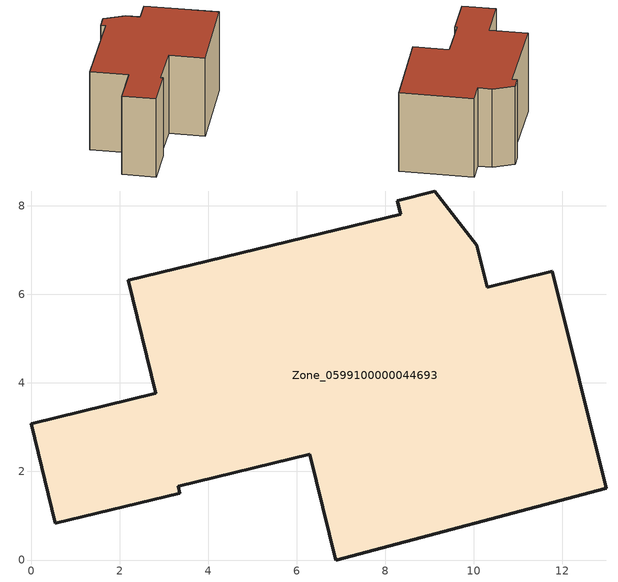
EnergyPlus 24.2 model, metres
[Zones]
Zone_0599100000044693
 floor ground (C_G): 10.31,6.16 11.77,6.52 13,1.62 6.88,0 6.3,2.39 3.32,1.67 3.36,1.51 0.55,0.83 0,3.08 2.82,3.77 2.2,6.32 8.35,7.81 8.27,8.12 9.12,8.34 10.07,7.11 z0
 wall outside (C_F): 3.36,1.51 3.32,1.67 6.3,2.39 6.88,0 13,1.62 11.77,6.52 10.31,6.16 10.07,7.11 9.12,8.34 8.27,8.12 8.35,7.81 2.2,6.32 2.82,3.77 0,3.08 0.55,0.83 3.36,1.51 z0:5.93
 roof outside (C_R): 10.07,7.11 9.12,8.34 8.27,8.12 8.35,7.81 2.2,6.32 2.82,3.77 0,3.08 0.55,0.83 3.36,1.51 3.32,1.67 6.3,2.39 6.88,0 13,1.62 11.77,6.52 10.31,6.16 z5.93
[BUILDING]
Pand.0599100000044693: North Axis=0; Terrain=City; Loads Convergence Tolerance Value=0.04; Temperature Convergence Tolerance Value=0.4; Solar Distribution=FullExterior; Maximum Number of Warmup Days=25; Minimum Number of Warmup Days=1
[Site:Location]
Rotterdam.The.Hague.AP_ZH_NLD Design_Conditions: Latitude=51.96; Longitude=4.45; Time Zone=1; Elevation=-4.5
[SITE:GROUNDTEMPERATURE:BUILDINGSURFACE]
18, 18, 18, 18, 18, 18, 18, 18, 18, 18, 18, 18
[MATERIAL] Thermal Absorptance=0.9; Solar Absorptance=0.7; Visible Absorptance=0.7
Name | Roughness | Thickness | Conductivity | Density | Specific Heat
G.TI.1965-1974 | MediumSmooth | 0.15 | 0.882353 | 540 | 1210
F.TI.1965-1974 | Rough | 0.3 | 0.697674 | 1920 | 840
R.TI.1965-1974 | MediumRough | 0.2 | 0.232558 | 1500 | 1000
[CONSTRUCTION]
C_G: G.TI.1965-1974
C_F: F.TI.1965-1974
C_R: R.TI.1965-1974
[ZONE]
Zone_0599100000044693: Type=1; Multiplier=1; Ceiling Height=Autocalculate; Volume=Autocalculate; Floor Area=autocalculate; Part of Total Floor Area=Yes
[ZONEINFILTRATION:DESIGNFLOWRATE]
Infil_Zone_0599100000044693: Zone or ZoneList or Space or SpaceList=Zone_0599100000044693; Schedule=AlwaysOn; Design Flow Rate Calculation Method=Flow/Area; Flow Rate per Floor Area=0.003; Constant Term Coefficient=1; Temperature Term Coefficient=0; Velocity Term Coefficient=0; Velocity Squared Term Coefficient=0
[HVACTEMPLATE:ZONE:IDEALLOADSAIRSYSTEM]
Zone_0599100000044693: Maximum Heating Supply Air Temperature=50; Minimum Cooling Supply Air Temperature=13; Maximum Heating Supply Air Humidity Ratio=0.0156; Minimum Cooling Supply Air Humidity Ratio=0.0077; Heating Limit=NoLimit; Cooling Limit=NoLimit; Dehumidification Control Type=ConstantSensibleHeatRatio; Cooling Sensible Heat Ratio=0.7; Dehumidification Setpoint=60; Humidification Control Type=None; Humidification Setpoint=30; Outdoor Air Method=None; Outdoor Air Flow Rate per Person=0.00944; Outdoor Air Flow Rate per Zone Floor Area=0; Outdoor Air Flow Rate per Zone=0; Demand Controlled Ventilation Type=None; Outdoor Air Economizer Type=NoEconomizer; Heat Recovery Type=None; Sensible Heat Recovery Effectiveness=0.7; Latent Heat Recovery Effectiveness=0.65
[ZONECONTROL:THERMOSTAT]
ThermostatControl_Zone_0599100000044693: Zone or ZoneList=Zone_0599100000044693; Control Type Schedule=DualSetpointControlType; Control 1=Thermostat_Zone_0599100000044693; Temperature Difference Between Cutout And Setpoint=0
[THERMOSTATSETPOINT:DUALSETPOINT]
Thermostat_Zone_0599100000044693: Heating Setpoint Temperature Schedule=HeatingSetpoint_Zone_0599100000044693; Cooling Setpoint Temperature Schedule=CoolingSetpoint_Zone_0599100000044693
[SCHEDULE:COMPACT]
HeatingSetpoint_Zone_0599100000044693: Through: 12/31, For: AllDays, Until: 24:00, 21
CoolingSetpoint_Zone_0599100000044693: Through: 12/31, For: AllDays, Until: 24:00, 24
DualSetpointControlType: Through: 12/31, For: AllDays, Until: 24:00, 4
AlwaysOn: Through: 12/31, For: AllDays, Until: 24:00, 1
